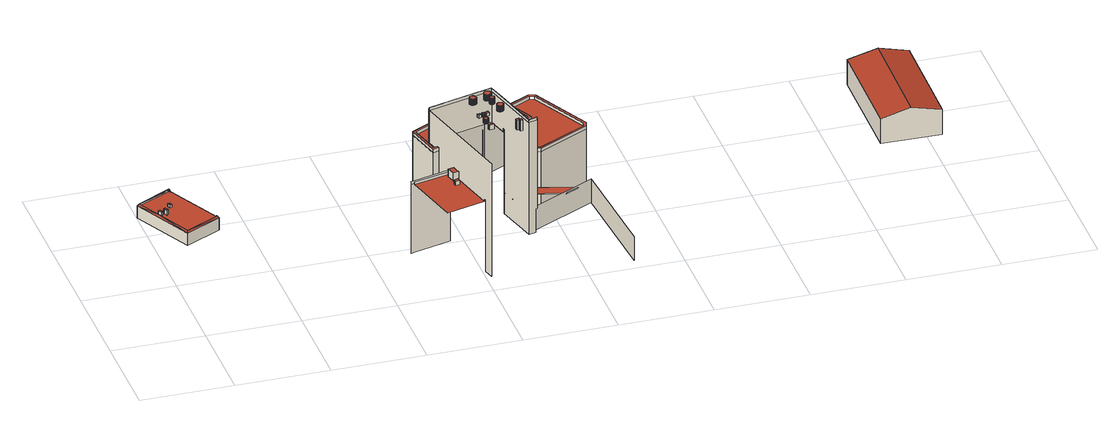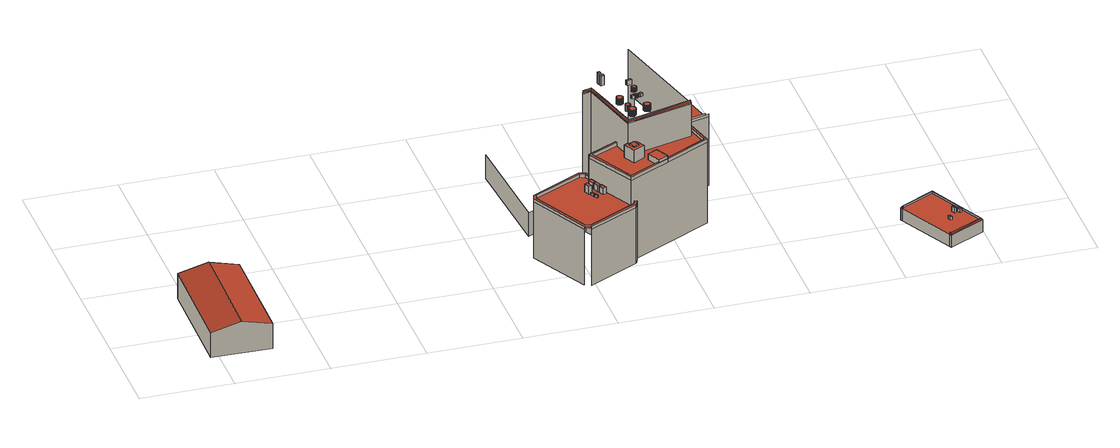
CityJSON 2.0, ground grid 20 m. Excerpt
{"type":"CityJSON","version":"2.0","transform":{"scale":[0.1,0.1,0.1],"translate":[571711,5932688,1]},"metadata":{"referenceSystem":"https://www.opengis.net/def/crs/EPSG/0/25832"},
"CityObjects":{
"building1":{"type":"Building","attributes":{"Grundfläche 2D":"126.650843","Grundhöhe NN":"1.842"},"children":["building1-1","building1-2","building1-3","building1-4"],"geometry":[{"type":"Solid","lod":"3","boundaries":[[[[0,1,2,3,4,5]],[[2,1,6,7]],[[1,0,8,6]],[[0,5,9,8]],[[3,2,7,10]],[[4,3,10,11]],[[5,4,11,9]],[[11,10,7,6,8,9]]]],"semantics":{"surfaces":[{"type":"RoofSurface"},{"type":"WallSurface"},{"type":"GroundSurface"}],"values":[[0,1,1,1,1,1,1,2]]}}]},
"building1-1":{"type":"BuildingInstallation","parents":["building1"],"geometry":[{"type":"MultiSurface","lod":"3","boundaries":[[[12,13,14,15]],[[16,17,13,12]],[[17,18,14,13]],[[18,19,15,14]],[[19,16,12,15]]],"semantics":{"surfaces":[{"type":"RoofSurface"},{"type":"WallSurface"}],"values":[0,1,1,1,1]}}]},
"building1-2":{"type":"BuildingInstallation","parents":["building1"],"geometry":[{"type":"MultiSurface","lod":"3","boundaries":[[[20,21,22,23]],[[23,22,24,25]],[[20,23,25,26]],[[21,20,26,27]],[[22,21,27,24]]],"semantics":{"surfaces":[{"type":"RoofSurface"},{"type":"WallSurface"}],"values":[0,1,1,1,1]}}]},
"building1-3":{"type":"BuildingInstallation","parents":["building1"],"geometry":[{"type":"MultiSurface","lod":"3","boundaries":[[[28,29,30,31,32]],[[30,29,33,34]],[[31,30,34,35]],[[32,31,35,36]],[[33,29,28,32,36,37]]],"semantics":{"surfaces":[{"type":"RoofSurface"},{"type":"WallSurface"}],"values":[0,1,1,1,1]}}]},
"building1-4":{"type":"BuildingInstallation","parents":["building1"],"geometry":[{"type":"MultiSurface","lod":"3","boundaries":[[[38,1,2,39,40]],[[41,42,39,2]],[[3,42,41]],[[4,43,3]],[[43,42,3]],[[44,43,4]],[[45,44,4]],[[45,5,46,44]],[[0,47,46,5]],[[48,49,1,38,40]],[[2,3,41]],[[5,45,4]],[[50,47,0]],[[46,47,50,51]],[[44,46,51,52]],[[44,52,53,42,43]],[[39,42,53,54]],[[54,48,40,39]]],"semantics":{"surfaces":[{"type":"RoofSurface"},{"type":"WallSurface"}],"values":[0,0,0,0,0,0,0,0,0,1,1,1,1,1,1,1,1,1]}}]},
"building2":{"type":"Building","attributes":{"Grundfläche 2D":"2088.692137","Grundhöhe NN":"3.072"},"children":["building2-1","building2-2","building2-3","building2-4","building2-5","building2-6","building2-7","building2-8","building2-9","building2-10","building2-11","building2-12","building2-13","building2-14","building2-15","building2-16","building2-17","building2-18","building2-19","building2-20","building2-21","building2-22","building2-23","building2-24","building2-25"],"geometry":[{"type":"MultiSurface","lod":"3","boundaries":[[[55,56,57,58,59,60,61,62]],[[63,64,56,55,62,61,65,66]],[[67,68,69,70,71,72]],[[73,74,72,71]],[[75,76,77,78,79,80]],[[77,76,81,82]],[[82,81,65,61,60,73,71,70,69,68,83,84,85,86,87,88,89,90,91]],[[92,93,90,89]],[[94,95,96,97]],[[94,98,99,95]],[[95,99,93,92]],[[97,96,100]],[[101,102,79,78,77,82,91,90,93,99,98,103,104,105,106,107,108,109,110]],[[96,95,111,112,113]],[[114,115,116,94,97,100]],[[117,104,103,98,94,116]],[[96,113,112,115,114,100]],[[79,102,118,119,120,121,122,123,124,125,126,127,128,80]],[[129,130,131]],[[132,112,111,133,129,131]],[[134,130,129]],[[135,115,112,132,131,130,136,137]],[[136,130,138,139,116,115,135,137]],[[140,141,142,143,144,106,105,104,117,116,139,138,145,146]],[[109,108,147,148]],[[134,129,133,149]],[[150,138,130,151]],[[145,138,150,152,153,154]],[[151,130,134]],[[153,155,156,154]],[[157,158,159,160,161,162,163,148,147,164,144,143,165]],[[120,119,118,102,161,160,159,158]],[[142,166,165,143]],[[167,126,125,168]],[[126,167,169,127]],[[107,106,144,164]],[[170,171,172,173,166,142,141,140,146,174,175]],[[169,167,176,177,178,179]],[[177,176,167,168,180,181]],[[123,182,183,124]],[[182,184,185,183]],[[164,147,108,107]],[[175,186,187,170]],[[186,175,174,188]],[[120,189,166,173,190,121]],[[171,191,192,172]],[[166,189,120,158,157,165]],[[186,193,194,195,196,197,198,187]],[[199,200,195,194,193,186,188,201]],[[191,202,203,192]],[[155,204,205,156]],[[178,177,206,207,208,209]],[[210,184,182,123,122,121,190,173,172,192,203,211,212,213]],[[207,206,177,181,214,215]],[[198,197,196,216,217,218,219,220,221,215,214,181,180,168,125,124,183,185,222,223,224,225,202,191,171,170,187]],[[222,185,184,210]],[[202,225,211,203]],[[195,226,216,196]],[[204,227,228,205]],[[226,195,200,229]],[[224,223,213,212]],[[212,211,225,224]],[[230,231,232,233,234,235]],[[233,232,231,219,218,217]],[[226,233,217,216]],[[233,226,229,234]]],"semantics":{"surfaces":[{"type":"WallSurface"},{"type":"RoofSurface"}],"values":[0,0,1,0,0,0,0,0,0,0,0,1,1,0,0,0,1,0,1,0,1,1,0,0,0,0,0,0,1,0,1,0,0,0,0,0,0,0,0,0,0,0,0,0,0,0,0,0,0,0,0,0,1,0,1,0,0,0,0,0,0,0,0,0,0,0]}}]},
"building2-1":{"type":"BuildingInstallation","parents":["building2"],"geometry":[{"type":"MultiSurface","lod":"3","boundaries":[[[236,237,238,239]],[[239,238,240,241]],[[236,239,241,242]],[[237,236,242,243]],[[238,237,243,240]]],"semantics":{"surfaces":[{"type":"RoofSurface"},{"type":"WallSurface"}],"values":[0,1,1,1,1]}}]},
"building2-2":{"type":"BuildingInstallation","parents":["building2"],"geometry":[{"type":"MultiSurface","lod":"3","boundaries":[[[244,245,246,247]],[[69,70,247,246]],[[244,247,70,248]],[[245,244,248,249]],[[249,69,246,245]]],"semantics":{"surfaces":[{"type":"RoofSurface"},{"type":"WallSurface"}],"values":[0,1,1,1,1]}}]},
"building2-3":{"type":"BuildingInstallation","parents":["building2"],"geometry":[{"type":"MultiSurface","lod":"3","boundaries":[[[250,251,252,253,254,255,256,162,161,257,258]],[[82,91,252,251]],[[253,252,91,259]],[[254,253,259,260]],[[255,254,260,261]],[[102,79,257,161]],[[79,78,77,250,258,257]],[[77,82,251,250]]],"semantics":{"surfaces":[{"type":"RoofSurface"},{"type":"WallSurface"}],"values":[0,1,1,1,1,1,1,1]}}]},
"building2-4":{"type":"BuildingInstallation","parents":["building2"],"geometry":[{"type":"MultiSurface","lod":"3","boundaries":[[[262,263,264,265]],[[265,264,266,267]],[[267,268,262,265]],[[263,262,268,269]],[[269,266,264,263]]],"semantics":{"surfaces":[{"type":"RoofSurface"},{"type":"WallSurface"}],"values":[0,1,1,1,1]}}]},
"building2-5":{"type":"BuildingInstallation","parents":["building2"],"geometry":[{"type":"MultiSurface","lod":"3","boundaries":[[[270,271,272,273]],[[272,271,274,275]],[[273,272,275,276]],[[277,270,273,276]],[[271,270,277,274]]],"semantics":{"surfaces":[{"type":"RoofSurface"},{"type":"WallSurface"}],"values":[0,1,1,1,1]}}]},
"building2-6":{"type":"BuildingInstallation","parents":["building2"],"geometry":[{"type":"MultiSurface","lod":"3","boundaries":[[[278,279,280,281,282,283,284,285,286,287,288,289,290,291,292,293,294,295,296,297,298,299,300,301,302,303,304,305,306,307,308,309,310,311,312]],[[313,314,281,280]],[[314,315,282,281]],[[315,316,283,282]],[[317,318,279,278]],[[318,313,280,279]],[[316,319,284,283]],[[319,320,285,284]],[[320,321,286,285]],[[321,322,287,286]],[[322,323,288,287]],[[323,324,289,288]],[[324,325,290,289]],[[325,326,291,290]],[[292,291,326,327]],[[327,328,293,292]],[[328,329,294,293]],[[329,330,295,294]],[[330,331,296,295]],[[331,332,297,296]],[[332,333,298,297]],[[333,334,299,298]],[[334,335,300,299]],[[335,336,301,300]],[[336,337,302,301]],[[303,302,337,338]],[[338,339,304,303]],[[339,340,305,304]],[[340,341,306,305]],[[341,342,307,306]],[[342,343,308,307]],[[343,344,309,308]],[[344,345,310,309]],[[345,346,311,310]],[[346,347,312,311]],[[347,317,278,312]]],"semantics":{"surfaces":[{"type":"RoofSurface"},{"type":"WallSurface"}],"values":[0,1,1,1,1,1,1,1,1,1,1,1,1,1,1,1,1,1,1,1,1,1,1,1,1,1,1,1,1,1,1,1,1,1,1,1]}}]},
"building2-7":{"type":"BuildingInstallation","parents":["building2"],"geometry":[{"type":"MultiSurface","lod":"3","boundaries":[[[348,349,350,351,352,353,354,355,356,357,358,359,360,361,362,363,364,365,366,367,368,369,370]],[[349,348,371,372]],[[369,368,373,374]],[[370,369,374,375]],[[348,370,375,371]],[[350,349,372,376]],[[351,350,376,377]],[[352,351,377,378]],[[353,352,378,379]],[[354,353,379,380]],[[381,355,354,380]],[[356,355,381,382]],[[357,356,382,383]],[[358,357,383,384]],[[359,358,384,385]],[[386,360,359,385]],[[361,360,386,387]],[[362,361,387,388]],[[363,362,388,389]],[[364,363,389,390]],[[365,364,390,391]],[[366,365,391,392]],[[367,366,392,393]],[[373,368,367,393]]],"semantics":{"surfaces":[{"type":"RoofSurface"},{"type":"WallSurface"}],"values":[0,1,1,1,1,1,1,1,1,1,1,1,1,1,1,1,1,1,1,1,1,1,1,1]}}]},
"building2-8":{"type":"BuildingInstallation","parents":["building2"],"geometry":[{"type":"MultiSurface","lod":"3","boundaries":[[[394,395,396,397]],[[395,394,398,399]],[[396,395,399,400]],[[397,396,400,401]],[[394,397,401,398]]],"semantics":{"surfaces":[{"type":"RoofSurface"},{"type":"WallSurface"}],"values":[0,1,1,1,1]}}]},
"building2-9":{"type":"BuildingInstallation","parents":["building2"],"geometry":[{"type":"MultiSurface","lod":"3","boundaries":[[[402,403,404,405,406,407,408,409,410,411,412,413,414,415,416,417,418,419,420,421,422,423,424,425,426,427,428,429,430,431,432,433,434,435,436,437,438,439,440,441,442,443,444]],[[410,409,445,446]],[[411,410,446,447]],[[412,411,447,448]],[[407,406,449,450]],[[408,407,450,451]],[[409,408,451,445]],[[413,412,448,452]],[[414,413,452,453]],[[415,414,453,454]],[[416,415,454,455]],[[417,416,455,456]],[[418,417,456,457]],[[419,418,457,458]],[[420,419,458,459]],[[421,420,459,460]],[[422,421,460,461]],[[423,422,461,462]],[[424,423,462,463]],[[425,424,463,464]],[[426,425,464,465]],[[427,426,465,466]],[[428,427,466,467]],[[429,428,467,468]],[[430,429,468,469]],[[431,430,469,470]],[[432,431,470,471]],[[433,432,471,472]],[[434,433,472,473]],[[435,434,473,474]],[[436,435,474,475]],[[437,436,475,476]],[[438,437,476,477]],[[439,438,477,478]],[[440,439,478,479]],[[441,440,479,480]],[[442,441,480,481]],[[443,442,481,482]],[[444,443,482,483]],[[402,444,483,484]],[[403,402,484,485]],[[404,403,485,486]],[[405,404,486,487]],[[406,405,487,449]]],"semantics":{"surfaces":[{"type":"RoofSurface"},{"type":"WallSurface"}],"values":[0,1,1,1,1,1,1,1,1,1,1,1,1,1,1,1,1,1,1,1,1,1,1,1,1,1,1,1,1,1,1,1,1,1,1,1,1,1,1,1,1,1,1,1]}}]},
"building2-10":{"type":"BuildingInstallation","parents":["building2"],"geometry":[{"type":"MultiSurface","lod":"3","boundaries":[[[488,489,490,491]],[[491,490,492,493]],[[488,491,493,494]],[[489,488,494,495]],[[490,489,495,492]]],"semantics":{"surfaces":[{"type":"RoofSurface"},{"type":"WallSurface"}],"values":[0,1,1,1,1]}}]},
"building2-11":{"type":"BuildingInstallation","parents":["building2"],"geometry":[{"type":"MultiSurface","lod":"3","boundaries":[[[496,497,498,499,500,501]],[[256,255,261,502,499,498,497]],[[500,499,502,503]],[[500,503,109,148,163,501]],[[163,162,256,497,496,501]]],"semantics":{"surfaces":[{"type":"RoofSurface"},{"type":"WallSurface"}],"values":[0,1,1,1,1]}}]},
"building2-12":{"type":"BuildingInstallation","parents":["building2"],"geometry":[{"type":"MultiSurface","lod":"3","boundaries":[[[504,505,506,507]],[[507,506,508,509]],[[504,507,509,510]],[[505,504,510,511]],[[506,505,511,508]]],"semantics":{"surfaces":[{"type":"RoofSurface"},{"type":"WallSurface"}],"values":[0,1,1,1,1]}}]},
"building2-13":{"type":"BuildingInstallation","parents":["building2"],"geometry":[{"type":"MultiSurface","lod":"3","boundaries":[[[512,513,514,515,516,517,518,519,520,521,522,523,524,525,526,527,528,529,530,531,532,533,534,535,536,537,538,539,540,541,542,543,544,545,546,547,548,549,550,551,552,553]],[[554,555,515,514]],[[555,556,516,515]],[[557,558,512,553]],[[513,512,558,559]],[[559,554,514,513]],[[556,560,517,516]],[[560,561,518,517]],[[561,562,519,518]],[[562,563,520,519]],[[563,564,521,520]],[[564,565,522,521]],[[565,566,523,522]],[[566,567,524,523]],[[567,568,525,524]],[[568,569,526,525]],[[569,570,527,526]],[[570,571,528,527]],[[571,572,529,528]],[[572,573,530,529]],[[573,574,531,530]],[[574,575,532,531]],[[575,576,533,532]],[[576,577,534,533]],[[577,578,535,534]],[[578,579,536,535]],[[579,580,537,536]],[[580,581,538,537]],[[581,582,539,538]],[[582,583,540,539]],[[583,584,541,540]],[[584,585,542,541]],[[585,586,543,542]],[[586,587,544,543]],[[587,588,545,544]],[[588,589,546,545]],[[589,590,547,546]],[[548,547,590,591]],[[591,592,549,548]],[[592,593,550,549]],[[551,550,593,594]],[[594,595,552,551]],[[553,552,595,557]]],"semantics":{"surfaces":[{"type":"RoofSurface"},{"type":"WallSurface"}],"values":[0,1,1,1,1,1,1,1,1,1,1,1,1,1,1,1,1,1,1,1,1,1,1,1,1,1,1,1,1,1,1,1,1,1,1,1,1,1,1,1,1,1,1]}}]},
"building2-14":{"type":"BuildingInstallation","parents":["building2"],"geometry":[{"type":"MultiSurface","lod":"3","boundaries":[[[596,597,598,599,600,601,602,603,604,605,606,607,608,609,610,611,612,613,614,615,616,617,618,619,620,621,622,623,624,625,626,627,628,629,630]],[[631,632,599,598]],[[600,599,632,633]],[[634,635,597,596]],[[635,631,598,597]],[[633,636,601,600]],[[636,637,602,601]],[[637,638,603,602]],[[638,639,604,603]],[[639,640,605,604]],[[640,641,606,605]],[[641,642,607,606]],[[642,643,608,607]],[[643,644,609,608]],[[644,645,610,609]],[[645,646,611,610]],[[646,647,612,611]],[[647,648,613,612]],[[648,649,614,613]],[[649,650,615,614]],[[650,651,616,615]],[[651,652,617,616]],[[652,653,618,617]],[[653,654,619,618]],[[654,655,620,619]],[[655,656,621,620]],[[656,657,622,621]],[[657,658,623,622]],[[658,659,624,623]],[[659,660,625,624]],[[626,625,660,661]],[[661,662,627,626]],[[662,663,628,627]],[[663,664,629,628]],[[664,665,630,629]],[[665,634,596,630]]],"semantics":{"surfaces":[{"type":"RoofSurface"},{"type":"WallSurface"}],"values":[0,1,1,1,1,1,1,1,1,1,1,1,1,1,1,1,1,1,1,1,1,1,1,1,1,1,1,1,1,1,1,1,1,1,1,1]}}]},
"building2-15":{"type":"BuildingInstallation","parents":["building2"],"geometry":[{"type":"MultiSurface","lod":"3","boundaries":[[[666,667,668,669,670,671,672,673,674,675,676,677,678,679,680,681,682,683,684,685,686,687,688,689,690,691,692,693,694,695,696,697,698,699,700,701,702,703,704,705,706,707,708,709,710]],[[693,692,711,712]],[[694,693,712,713]],[[695,694,713,714]],[[696,695,714,715]],[[697,696,715,716]],[[672,671,717,718]],[[673,672,718,719]],[[674,673,719,720]],[[670,669,721,722]],[[671,670,722,717]],[[675,674,720,723]],[[676,675,723,724]],[[677,676,724,725]],[[678,677,725,726]],[[679,678,726,727]],[[680,679,727,728]],[[681,680,728,729]],[[682,681,729,730]],[[683,682,730,731]],[[684,683,731,732]],[[685,684,732,733]],[[686,685,733,734]],[[687,686,734,735]],[[688,687,735,736]],[[689,688,736,737]],[[690,689,737,738]],[[691,690,738,739]],[[692,691,739,711]],[[698,697,716,740]],[[699,698,740,741]],[[700,699,741,742]],[[701,700,742,743]],[[702,701,743,744]],[[703,702,744,745]],[[704,703,745,746]],[[705,704,746,747]],[[706,705,747,748]],[[707,706,748,749]],[[708,707,749,750]],[[709,708,750,751]],[[710,709,751,752]],[[666,710,752,753]],[[667,666,753,754]],[[668,667,754,755]],[[669,668,755,721]]],"semantics":{"surfaces":[{"type":"RoofSurface"},{"type":"WallSurface"}],"values":[0,1,1,1,1,1,1,1,1,1,1,1,1,1,1,1,1,1,1,1,1,1,1,1,1,1,1,1,1,1,1,1,1,1,1,1,1,1,1,1,1,1,1,1,1,1]}}]},
"building2-16":{"type":"BuildingInstallation","parents":["building2"],"geometry":[{"type":"MultiSurface","lod":"3","boundaries":[[[756,757,758,759]],[[757,756,760,761]],[[758,757,761,762]],[[759,758,762,763]],[[756,759,763,760]]],"semantics":{"surfaces":[{"type":"RoofSurface"},{"type":"WallSurface"}],"values":[0,1,1,1,1]}}]},
"building2-17":{"type":"BuildingInstallation","parents":["building2"],"geometry":[{"type":"MultiSurface","lod":"3","boundaries":[[[764,765,766,767,117,768],[761,760,763,762]],[[103,104,117,767]],[[117,104,105,768]],[[105,769,764,768]],[[765,764,769,770]],[[770,771,766,765]],[[771,103,767,766]]],"semantics":{"surfaces":[{"type":"RoofSurface"},{"type":"WallSurface"}],"values":[0,1,1,1,1,1,1]}}]},
"building2-18":{"type":"BuildingInstallation","parents":["building2"],"geometry":[{"type":"MultiSurface","lod":"3","boundaries":[[[772,141,773,774,775]],[[772,776,140,141]],[[141,140,777,773]],[[772,775,778,776]],[[779,774,773,777]],[[779,777,140,776,778]]],"semantics":{"surfaces":[{"type":"RoofSurface"},{"type":"WallSurface"},{"type":"OuterCeilingSurface"}],"values":[0,1,1,1,1,2]}}]},
"building2-19":{"type":"BuildingInstallation","parents":["building2"],"geometry":[{"type":"MultiSurface","lod":"3","boundaries":[[[780,781,782,783]],[[784,785,783,782]],[[780,783,785,786]],[[786,787,781,780]],[[782,781,787,784]]],"semantics":{"surfaces":[{"type":"RoofSurface"},{"type":"WallSurface"}],"values":[0,1,1,1,1]}}]},
"building2-20":{"type":"BuildingInstallation","parents":["building2"],"geometry":[{"type":"MultiSurface","lod":"3","boundaries":[[[788,789,790,791]],[[791,790,792,793]],[[793,794,788,791]],[[794,795,789,788]],[[790,789,795,792]]],"semantics":{"surfaces":[{"type":"RoofSurface"},{"type":"WallSurface"}],"values":[0,1,1,1,1]}}]},
"building2-21":{"type":"BuildingInstallation","parents":["building2"],"geometry":[{"type":"MultiSurface","lod":"3","boundaries":[[[796,797,798,799]],[[799,798,800,801]],[[796,799,801,802]],[[802,803,797,796]],[[798,797,803,800]]],"semantics":{"surfaces":[{"type":"RoofSurface"},{"type":"WallSurface"}],"values":[0,1,1,1,1]}}]},
"building2-22":{"type":"BuildingInstallation","parents":["building2"],"geometry":[{"type":"MultiSurface","lod":"3","boundaries":[[[775,774,804,805]],[[804,806,807,805]],[[775,805,807,778]],[[804,774,779,806]],[[779,778,807,806]]],"semantics":{"surfaces":[{"type":"RoofSurface"},{"type":"WallSurface"},{"type":"OuterCeilingSurface"}],"values":[0,1,1,1,2]}}]},
"building2-23":{"type":"BuildingInstallation","parents":["building2"],"geometry":[{"type":"MultiSurface","lod":"3","boundaries":[[[808,809,810,811]],[[811,810,812,813]],[[808,811,813,814]],[[809,808,814,815]],[[810,809,815,812]]],"semantics":{"surfaces":[{"type":"RoofSurface"},{"type":"WallSurface"}],"values":[0,1,1,1,1]}}]},
"building2-24":{"type":"BuildingInstallation","parents":["building2"],"geometry":[{"type":"MultiSurface","lod":"3","boundaries":[[[816,817,818,819]],[[820,821,819,818]],[[816,819,821,822]],[[817,816,822,823]],[[823,820,818,817]]],"semantics":{"surfaces":[{"type":"RoofSurface"},{"type":"WallSurface"}],"values":[0,1,1,1,1]}}]},
"building2-25":{"type":"BuildingInstallation","parents":["building2"],"geometry":[{"type":"MultiSurface","lod":"3","boundaries":[[[824,825,826,827]],[[828,829,825,824]],[[826,825,829,830]],[[830,831,827,826]],[[824,827,831,828]]],"semantics":{"surfaces":[{"type":"RoofSurface"},{"type":"WallSurface"}],"values":[0,1,1,1,1]}}]},
"building3":{"type":"Building","attributes":{"Grundfläche 2D":"306.024443","Grundhöhe NN":"3.840"},"geometry":[{"type":"Solid","lod":"3","boundaries":[[[[832,833,834,835]],[[834,836,837,835]],[[833,832,838,839]],[[836,834,833,839,840]],[[837,836,840,841]],[[832,835,837,841,838]],[[839,838,841,840]]]],"semantics":{"surfaces":[{"type":"RoofSurface"},{"type":"WallSurface"},{"type":"GroundSurface"}],"values":[[0,0,1,1,1,1,2]]}}]}
},
"vertices":[
[142,387,36],[81,508,36],[79,512,36],[1,474,36],[67,343,36],[144,382,36],[81,508,8],[79,512,8],[142,387,8],[144,382,8],[1,474,8],[67,343,8],
[47,432,48],[44,431,48],[48,422,48],[51,424,48],[47,432,36],[44,431,36],[48,422,36],[51,424,36],
[62,447,43],[66,449,43],[63,455,43],[59,454,43],[63,455,36],[59,454,36],[62,447,36],[66,449,36],
[39,428,44],[36,434,44],[32,432,44],[37,424,44],[40,426,44],[36,434,36],[32,432,36],[37,424,36],[40,426,36],[39,428,36],
[80,507,38],[78,510,41],[79,507,41],[77,511,36],[5,473,41],[31,421,41],[68,346,41],[142,381,36],[141,383,41],[140,386,41],[79,507,36],[80,507,36],[140,386,36],[141,383,36],[68,346,36],[5,473,36],[78,510,36],
[482,165,182],[479,164,182],[479,164,188],[482,165,188],[484,166,188],[567,187,188],[567,187,182],[484,166,182],[482,165,21],[479,164,21],[567,187,21],[484,166,21],[516,38,182],[599,59,182],[575,155,182],[570,173,182],[568,181,182],[485,161,182],[568,181,188],[485,161,188],[525,299,21],[543,225,21],[543,225,209],[525,299,209],[524,302,209],[524,302,21],[556,228,21],[556,228,209],[599,59,188],[601,54,188],[601,54,182],[601,54,21],[606,31,21],[606,31,284],[547,264,284],[547,264,209],[554,234,209],[549,264,284],[549,264,209],[547,268,284],[548,265,284],[548,265,291],[547,268,286],[547,268,209],[548,265,209],[672,300,286],[622,350,209],[621,352,209],[672,300,209],[689,304,209],[690,303,209],[700,261,209],[760,291,209],[710,391,209],[643,357,209],[642,360,209],[687,301,284],[687,301,291],[672,297,291],[679,301,286],[689,304,286],[689,304,284],[689,304,238],[701,393,209],[707,396,209],[712,398,209],[712,398,151],[707,396,151],[705,395,151],[705,395,158],[701,393,158],[701,393,151],[701,393,21],[621,352,21],[723,162,291],[725,165,286],[707,225,291],[698,261,291],[723,162,284],[741,167,291],[690,303,286],[701,257,286],[700,261,286],[725,165,284],[690,303,284],[701,257,70],[701,257,72],[701,257,209],[701,257,217],[700,261,217],[725,165,21],[701,257,21],[710,391,217],[643,357,217],[741,167,284],[743,170,284],[743,170,286],[743,170,76],[740,169,76],[740,169,21],[738,175,76],[738,175,21],[765,294,217],[712,398,217],[707,396,217],[701,393,217],[621,352,217],[622,350,217],[642,360,217],[760,291,217],[767,290,217],[767,290,209],[699,396,151],[699,396,158],[699,396,21],[755,283,158],[760,286,158],[760,286,151],[767,290,151],[755,283,21],[755,283,151],[703,406,151],[704,408,151],[704,408,21],[703,406,21],[703,406,158],[704,408,158],[705,396,151],[705,396,158],[708,404,151],[708,404,158],[765,263,151],[765,263,158],[765,263,21],[765,294,209],[765,294,151],[768,268,158],[768,268,151],[766,263,151],[777,259,151],[779,258,151],[779,258,158],[777,259,158],[766,263,158],[777,259,21],[779,258,21],[766,263,21],[779,264,158],[779,264,151],[880,247,76],[880,247,21],[706,409,151],[814,464,151],[814,464,21],[706,409,21],[814,458,151],[885,318,151],[888,328,151],[825,454,151],[706,409,158],[814,464,158],[890,315,158],[894,329,158],[893,331,158],[828,459,158],[827,459,158],[816,463,158],[814,458,158],[825,454,158],[888,328,158],[885,318,158],[890,315,151],[896,8,76],[896,8,21],[890,315,21],[828,459,21],[828,459,151],[893,331,151],[894,329,151],[894,329,21],[893,331,21],
[562,133,192],[571,135,192],[570,142,192],[561,140,192],[570,142,182],[561,140,182],[562,133,182],[571,135,182],
[558,170,200],[563,152,200],[575,155,200],[570,173,200],[558,170,182],[563,152,182],
[543,225,217],[556,228,217],[554,234,217],[546,232,217],[529,300,217],[622,347,217],[621,349,217],[524,302,217],[525,299,217],[546,232,209],[529,300,209],[622,347,209],
[650,159,295],[649,164,295],[639,162,295],[640,157,295],[639,162,284],[640,157,284],[650,159,284],[649,164,284],
[637,213,291],[631,212,291],[633,206,291],[638,208,291],[631,212,284],[633,206,284],[638,208,284],[637,213,284],
[643,182,294],[644,183,294],[645,183,294],[645,184,294],[646,184,294],[646,185,294],[647,186,294],[647,187,294],[647,188,294],[647,189,294],[646,189,294],[646,190,294],[645,191,294],[644,191,294],[644,192,294],[643,192,294],[642,192,294],[641,192,294],[640,192,294],[639,191,294],[638,191,294],[638,190,294],[637,190,294],[637,189,294],[637,188,294],[637,187,294],[637,186,294],[637,185,294],[637,184,294],[638,184,294],[638,183,294],[639,183,294],[640,182,294],[641,182,294],[642,182,294],[645,183,284],[645,184,284],[646,184,284],[646,185,284],[643,182,284],[644,183,284],[647,186,284],[647,187,284],[647,188,284],[647,189,284],[646,189,284],[646,190,284],[645,191,284],[644,191,284],[644,192,284],[643,192,284],[642,192,284],[641,192,284],[640,192,284],[639,191,284],[638,191,284],[638,190,284],[637,190,284],[637,189,284],[637,188,284],[637,187,284],[637,186,284],[637,185,284],[637,184,284],[638,184,284],[638,183,284],[639,183,284],[640,182,284],[641,182,284],[642,182,284],
[647,210,291],[647,211,291],[647,212,291],[647,213,291],[646,214,291],[646,215,291],[645,215,291],[644,215,291],[643,215,291],[642,215,291],[642,214,291],[641,214,291],[641,213,291],[641,212,291],[641,211,291],[641,210,291],[642,210,291],[642,209,291],[643,209,291],[644,209,291],[645,209,291],[646,209,291],[646,210,291],[647,210,284],[647,211,284],[645,209,284],[646,209,284],[646,210,284],[647,212,284],[647,213,284],[646,214,284],[646,215,284],[645,215,284],[644,215,284],[643,215,284],[642,215,284],[642,214,284],[641,214,284],[641,213,284],[641,212,284],[641,211,284],[641,210,284],[642,210,284],[642,209,284],[643,209,284],[644,209,284],
[650,210,291],[656,212,291],[654,217,291],[649,216,291],[650,210,284],[656,212,284],[654,217,284],[649,216,284],
[637,258,298],[638,258,298],[639,258,298],[640,258,298],[641,258,298],[641,259,298],[642,259,298],[643,260,298],[644,261,298],[644,262,298],[645,262,298],[645,263,298],[645,264,298],[645,265,298],[645,266,298],[644,267,298],[644,268,298],[644,269,298],[643,270,298],[642,270,298],[642,271,298],[641,271,298],[640,271,298],[639,272,298],[638,272,298],[637,272,298],[636,271,298],[635,271,298],[634,271,298],[633,270,298],[633,269,298],[632,268,298],[631,267,298],[631,266,298],[631,265,298],[631,264,298],[631,263,298],[632,262,298],[632,261,298],[633,260,298],[634,259,298],[635,259,298],[636,258,298],[643,260,284],[644,261,284],[644,262,284],[645,262,284],[641,258,284],[641,259,284],[642,259,284],[645,263,284],[645,264,284],[645,265,284],[645,266,284],[644,267,284],[644,268,284],[644,269,284],[643,270,284],[642,270,284],[642,271,284],[641,271,284],[640,271,284],[639,272,284],[638,272,284],[637,272,284],[636,271,284],[635,271,284],[634,271,284],[633,270,284],[633,269,284],[632,268,284],[631,267,284],[631,266,284],[631,265,284],[631,264,284],[631,263,284],[632,262,284],[632,261,284],[633,260,284],[634,259,284],[635,259,284],[636,258,284],[637,258,284],[638,258,284],[639,258,284],[640,258,284],
[693,142,306],[701,143,306],[699,150,306],[692,148,306],[699,150,284],[692,148,284],[693,142,284],[701,143,284],
[622,350,223],[621,349,223],[622,347,223],[635,321,223],[656,331,223],[642,360,223],[635,321,209],[656,331,209],
[697,141,309],[698,135,309],[703,136,309],[702,142,309],[703,136,284],[702,142,284],[697,141,284],[698,135,284],
[687,219,298],[688,220,298],[688,221,298],[689,221,298],[689,222,298],[689,223,298],[690,224,298],[690,225,298],[690,226,298],[689,226,298],[689,227,298],[689,228,298],[688,229,298],[687,230,298],[686,231,298],[685,231,298],[684,231,298],[683,231,298],[682,231,298],[681,231,298],[680,231,298],[679,230,298],[678,229,298],[677,229,298],[677,228,298],[677,227,298],[676,226,298],[676,225,298],[676,224,298],[676,223,298],[677,222,298],[677,221,298],[678,221,298],[678,220,298],[679,219,298],[680,218,298],[681,218,298],[682,218,298],[683,218,298],[684,218,298],[685,218,298],[686,219,298],[688,221,284],[689,221,284],[689,222,284],[686,219,284],[687,219,284],[688,220,284],[689,223,284],[690,224,284],[690,225,284],[690,226,284],[689,226,284],[689,227,284],[689,228,284],[688,229,284],[687,230,284],[686,231,284],[685,231,284],[684,231,284],[683,231,284],[682,231,284],[681,231,284],[680,231,284],[679,230,284],[678,229,284],[677,229,284],[677,228,284],[677,227,284],[676,226,284],[676,225,284],[676,224,284],[676,223,284],[677,222,284],[677,221,284],[678,221,284],[678,220,284],[679,219,284],[680,218,284],[681,218,284],[682,218,284],[683,218,284],[684,218,284],[685,218,284],
[677,250,298],[677,251,298],[678,251,298],[679,252,298],[680,253,298],[680,254,298],[680,255,298],[680,256,298],[680,257,298],[680,258,298],[679,259,298],[678,260,298],[677,260,298],[676,260,298],[675,261,298],[675,260,298],[674,260,298],[673,260,298],[672,260,298],[672,259,298],[671,259,298],[671,258,298],[670,257,298],[670,256,298],[670,255,298],[670,254,298],[670,253,298],[671,253,298],[671,252,298],[672,251,298],[673,251,298],[673,250,298],[674,250,298],[675,250,298],[676,250,298],[678,251,284],[679,252,284],[680,253,284],[677,250,284],[677,251,284],[680,254,284],[680,255,284],[680,256,284],[680,257,284],[680,258,284],[679,259,284],[678,260,284],[677,260,284],[676,260,284],[675,261,284],[675,260,284],[674,260,284],[673,260,284],[672,260,284],[672,259,284],[671,259,284],[671,258,284],[670,257,284],[670,256,284],[670,255,284],[670,254,284],[670,253,284],[671,253,284],[671,252,284],[672,251,284],[673,251,284],[673,250,284],[674,250,284],[675,250,284],[676,250,284],
[671,266,298],[672,266,298],[673,266,298],[674,267,298],[675,267,298],[676,267,298],[676,268,298],[677,269,298],[678,270,298],[678,271,298],[678,272,298],[679,273,298],[679,274,298],[678,275,298],[678,276,298],[678,277,298],[677,278,298],[676,279,298],[676,280,298],[675,280,298],[674,280,298],[673,281,298],[672,281,298],[671,281,298],[670,281,298],[669,281,298],[668,281,298],[667,280,298],[666,279,298],[665,278,298],[664,277,298],[664,276,298],[664,275,298],[663,274,298],[663,273,298],[664,272,298],[664,271,298],[664,270,298],[665,269,298],[665,268,298],[666,268,298],[667,267,298],[668,267,298],[669,266,298],[670,266,298],[668,281,284],[667,280,284],[666,279,284],[665,278,284],[664,277,284],[664,276,284],[676,267,284],[676,268,284],[677,269,284],[678,270,284],[674,267,284],[675,267,284],[678,271,284],[678,272,284],[679,273,284],[679,274,284],[678,275,284],[678,276,284],[678,277,284],[677,278,284],[676,279,284],[676,280,284],[675,280,284],[674,280,284],[673,281,284],[672,281,284],[671,281,284],[670,281,284],[669,281,284],[664,275,284],[663,274,284],[663,273,284],[664,272,284],[664,271,284],[664,270,284],[665,269,284],[665,268,284],[666,268,284],[667,267,284],[668,267,284],[669,266,284],[670,266,284],[671,266,284],[672,266,284],[673,266,284],
[672,318,241],[678,306,241],[689,311,241],[682,324,241],[672,318,238],[678,306,238],[689,311,238],[682,324,238],
[699,309,238],[686,334,238],[661,321,238],[672,300,238],[690,303,238],[699,309,209],[686,334,209],[661,321,209],
[740,276,72],[709,226,72],[735,238,72],[747,259,72],[740,276,70],[709,226,70],[747,259,70],[735,238,70],
[752,328,166],[758,331,166],[753,342,166],[746,339,166],[753,342,151],[746,339,151],[752,328,151],[758,331,151],
[759,314,166],[765,317,166],[760,329,166],[753,326,166],[760,329,151],[753,326,151],[759,314,151],[765,317,151],
[766,301,166],[772,304,166],[766,316,166],[760,313,166],[766,316,151],[760,313,151],[766,301,151],[772,304,151],
[818,215,72],[849,231,72],[818,215,70],[849,231,70],
[770,343,157],[772,345,157],[768,352,157],[766,350,157],[768,352,151],[766,350,151],[770,343,151],[772,345,151],
[774,335,157],[777,336,157],[773,343,157],[771,342,157],[773,343,151],[771,342,151],[774,335,151],[777,336,151],
[780,332,169],[773,329,169],[779,317,169],[785,321,169],[780,332,151],[773,329,151],[779,317,151],[785,321,151],
[1623,283,86],[1626,521,86],[1562,522,102],[1559,284,102],[1498,523,86],[1495,285,86],[1623,283,28],[1626,521,28],[1498,523,28],[1495,285,28]
]}
